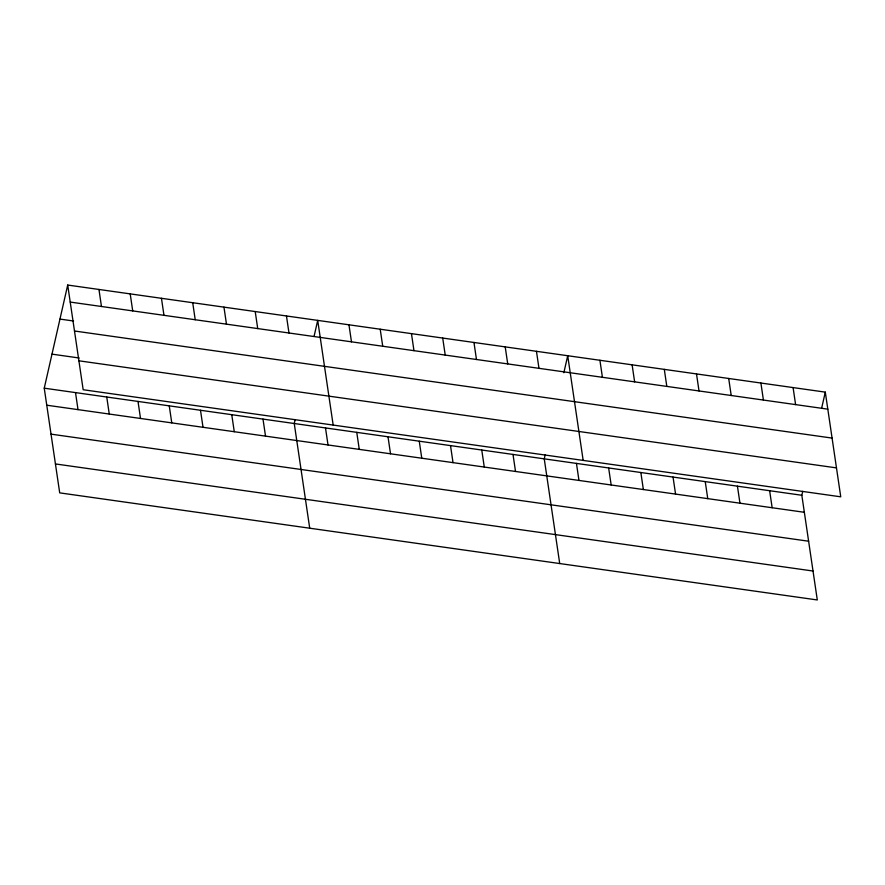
<?xml version="1.0" encoding="UTF-8"?>
<svg xmlns="http://www.w3.org/2000/svg" width="885" height="885" viewBox="0 0 885 885"><rect width="100%" height="100%" fill="white"/><g stroke="black" fill="none" stroke-linecap="round" stroke-linejoin="round"><path stroke-width="1.33" d="M802.728 491.341L801.832 495.268L817.297 599.953L59.704 492.868L44.25 388.183L67.703 285.047L825.296 392.132L840.75 496.817L83.168 389.732L67.703 285.047M295.147 419.59L294.251 423.517L309.717 528.201M314.142 336.101L317.704 320.392L333.169 425.065M545.149 454.934L544.253 458.861L559.718 563.546M563.845 372.74L567.716 355.726L583.171 460.41M821.722 407.841L825.296 392.132M70.225 302.073L827.807 409.158M59.97 319.087L73.555 321.001M74.495 331.001L832.077 438.086M51.994 354.144L79.163 357.994M78.898 360.803L836.48 467.888M44.25 388.183L801.832 495.268M46.761 405.208L804.354 512.293M51.031 434.137L808.625 541.222M55.434 463.939L813.027 571.024M793.093 387.586L795.604 404.611M760.901 383.028L763.412 400.064M769.64 490.721L772.151 507.747M728.698 378.481L731.209 395.506M737.437 486.164L739.96 503.189M696.506 373.935L699.017 390.96M705.245 481.617L707.757 498.642M664.303 369.377L666.814 386.402M673.042 477.059L675.565 494.084M632.111 364.83L634.622 381.855M640.851 472.513L643.362 489.538M599.908 360.272L602.419 377.309M608.648 467.966L611.17 484.991M576.456 463.408L578.967 480.433M536.465 351.312L538.976 368.337M505.213 346.887L507.724 363.923M513.001 454.436L515.524 471.462M473.962 342.473L476.473 359.498M481.761 450.022L484.272 467.048M442.71 338.059L445.221 355.084M450.509 445.609L453.02 462.634M411.459 333.645L413.97 350.67M419.258 441.195L421.769 458.22M380.207 329.22L382.729 346.245M388.006 436.77L390.517 453.795M348.955 324.806L351.478 341.831M356.755 432.356L359.266 449.381M325.503 427.942L328.014 444.967M286.463 315.967L288.975 332.992M255.212 311.553L257.723 328.578M263 419.103L265.522 436.128M223.96 307.139L226.471 324.164M231.748 414.689L234.271 431.714M192.709 302.714L195.22 319.75M200.497 410.264L203.019 427.289M161.457 298.3L163.968 315.326M169.256 405.85L171.767 422.875M130.206 293.886L132.717 310.912M138.005 401.436L140.516 418.461M98.954 289.472L101.465 306.498M106.753 397.022L109.264 414.047M75.502 392.597L78.013 409.622"/></g></svg>
